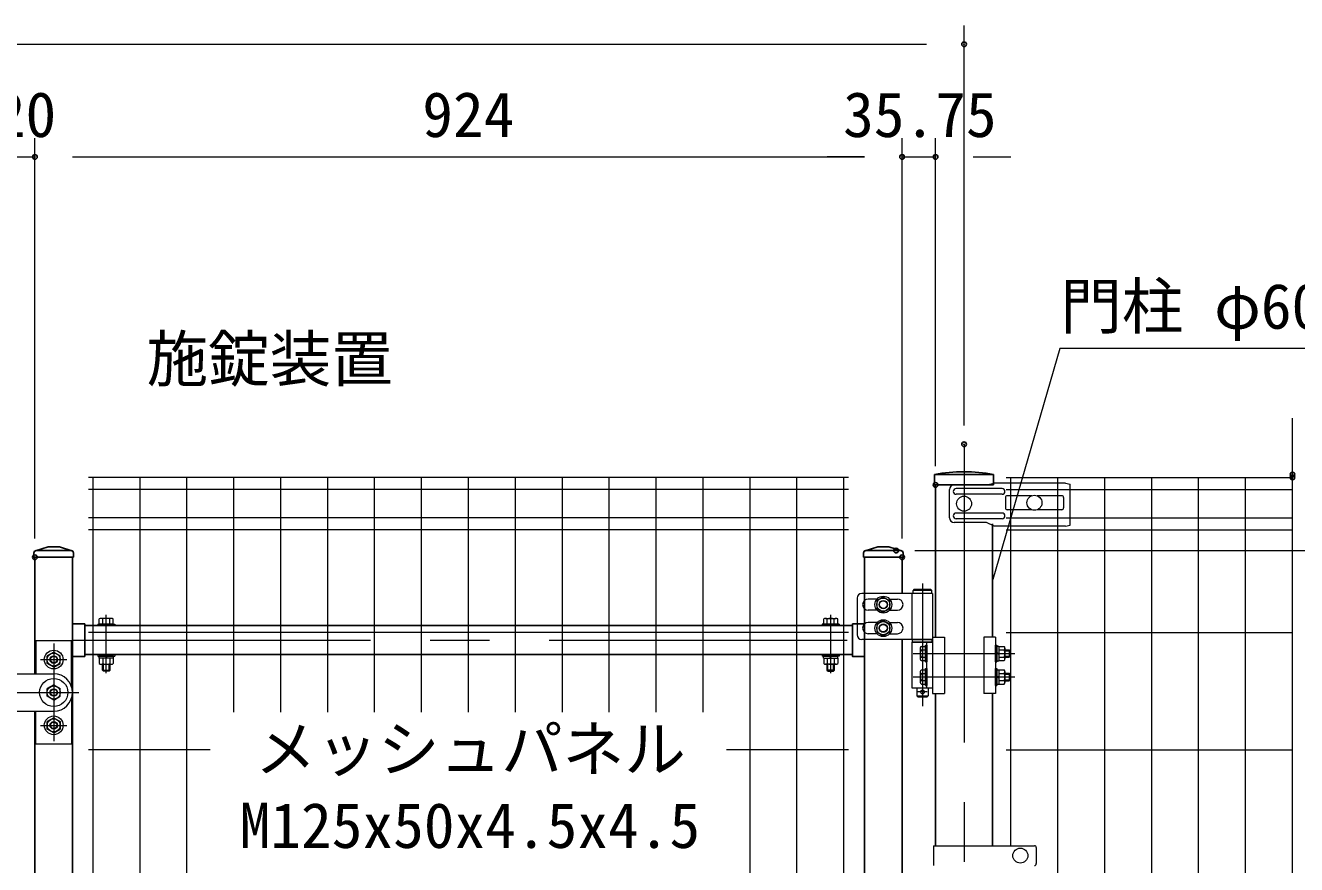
# Model space of a CAD drawing. Units: millimetres, scale not verified. Extents: x -4200 to 4200, y -2970 to 2970.
# Drawn here: x 1242 to 2596, y 515 to 1409 of the extents above; entities that cross this region are included whole.
import ezdxf
from ezdxf.enums import TextEntityAlignment as Align

# ---------------------------------------------------------------- set-up
doc = ezdxf.new("R2010")
doc.units = ezdxf.units.MM
doc.header["$LTSCALE"] = 10
doc.header["$PDMODE"] = 32
doc.header["$PDSIZE"] = 5
doc.linetypes.add('USER1', pattern=[50.8, 31.75, -6.35, 6.35, -6.35])
for name, color, linetype, lineweight in [('0-0_D-STR1', 1, 'Continuous', 25), ('0-2_D-BMK', 2, 'USER1', 13), ('0-5_D-STR-DIM', 7, 'Continuous', 13), ('0-8_D-STR2', 7, 'Continuous', 13), ('0-9_D-STR3', 3, 'Continuous', 13), ('0-A_D-STR-TXT', 7, 'Continuous', 13)]:
    doc.layers.add(name, color=color, linetype=linetype, lineweight=lineweight)
doc.layers.add('0-7_Defpoints', color=6, linetype='Continuous')
doc.styles.add('ＭＳ ゴシック', font='')
doc.styles.get('ＭＳ ゴシック').set_extended_font_data('MS Gothic')

msp = doc.modelspace()

# ---------------------------------------------------------------- linework, layer by layer
at = {"layer": '0-0_D-STR1'}
for p, q in [((2273.44, 930.69), (2210.54, 930.69)), ((2273.44, 930.69), (2210.54, 930.69)), ((2210.54, 930.69), (2210.54, 919.69)), ((2273.44, 919.69), (2273.44, 930.69)), ((2273.44, 919.69), (2273.44, 930.69)), ((2273.44, 919.69), (2210.54, 919.69)), ((2211.74, 919.69), (2211.74, 757.69)), ((2272.24, 878.3), (2272.24, 757.69)), ((1252.68, 849.58), (1265.99, 853.69)), ((1277.99, 853.69), (1265.99, 853.69)), ((1291.3, 849.58), (1277.99, 853.69)), ((2136.68, 849.58), (2149.99, 853.69)), ((2161.99, 853.69), (2149.99, 853.69)), ((2175.3, 849.58), (2161.99, 853.69)), ((1250.99, 847.29), (1250.99, 842.69)), ((1292.99, 842.69), (1250.99, 842.69)), ((1251.99, 842.69), (1251.99, 718.68)), ((1251.99, 842.69), (1291.99, 842.69)), ((1290.59, 849.69), (1253.39, 849.69)), ((1291.99, 842.69), (1291.99, -242.31)), ((1292.99, 847.29), (1292.99, 842.69)), ((2134.99, 847.29), (2134.99, 842.69)), ((2176.99, 842.69), (2134.99, 842.69)), ((2135.99, 842.69), (2135.99, -242.31)), ((2135.99, 842.69), (2175.99, 842.69)), ((2174.59, 849.69), (2137.39, 849.69)), ((2175.99, 842.69), (2175.99, 804.19)), ((2176.99, 847.29), (2176.99, 842.69)), ((1291.99, 771.89), (1304.99, 771.89)), ((1304.99, 771.89), (1304.99, 736.99)), ((2122.99, 769.94), (1304.99, 769.94)), ((2135.99, 771.89), (2122.99, 771.89)), ((2175.99, 755.19), (2175.99, -7.31)), ((1304.99, 736.99), (1291.99, 736.99)), ((2122.99, 738.94), (1304.99, 738.94)), ((2211.74, 697.69), (2211.74, 535.44)), ((2272.24, 697.69), (2272.24, 535.44)), ((1251.99, 678.68), (1251.99, -242.31))]:
    msp.add_line(p, q, dxfattribs=at)
msp.add_lwpolyline([(2122.99, 771.89), (2122.99, 736.99), (2135.99, 736.99)], dxfattribs=at)
for centre, radius, start, end in [((2241.99, 771.26), 162.5, 78.84081, 101.15919), ((2241.99, 771.26), 162.5, 78.84081, 101.15919), ((1253.39, 847.29), 2.4, 90, 180), ((1290.59, 847.29), 2.4, 0, 90), ((2137.39, 847.29), 2.4, 90, 180), ((2174.59, 847.29), 2.4, 0, 90)]:
    msp.add_arc(centre, radius, start, end, dxfattribs=at)
at = {"layer": '0-2_D-BMK'}
for p, q in [((2241.99, 962.92), (2241.99, -532.89)), ((2197.67, 814.72), (2197.67, 684.24)), ((1327.99, 719.09), (1327.99, 781.18)), ((2099.99, 719.09), (2099.99, 781.18)), ((1271.99, 750.68), (1271.99, 646.69)), ((1291.99, 754.44), (2135.99, 754.44)), ((1257.87, 733.69), (1286.11, 733.69)), ((2187.87, 740.19), (2296.07, 740.19)), ((2187.87, 715.19), (2296.07, 715.19)), ((1177.78, 698.68), (1298.83, 698.68)), ((2202.67, 699.19), (2192.67, 699.19)), ((1257.87, 663.68), (1286.11, 663.68))]:
    msp.add_line(p, q, dxfattribs=at)
at = {"layer": '0-5_D-STR-DIM'}
for p, q in [((2241.99, 982.92), (2241.99, 1408.93)), ((281.99, 1388.93), (2201.99, 1388.93)), ((1251.99, 862.69), (1251.99, 1288.93)), ((1251.99, 862.69), (1251.99, 1288.93)), ((2175.99, 862.69), (2175.99, 1288.93)), ((2175.99, 862.69), (2175.99, 1288.93)), ((2211.74, 939.69), (2211.74, 1288.93)), ((1231.99, 1268.93), (1251.99, 1268.93)), ((1291.99, 1268.93), (2135.99, 1268.93)), ((1291.99, 1268.93), (1331.99, 1268.93)), ((2135.99, 1268.93), (2095.99, 1268.93)), ((2175.99, 1268.93), (2211.74, 1268.93)), ((2251.74, 1268.93), (2291.74, 1268.93)), ((2189.66, 849.69), (2770.95, 849.69))]:
    msp.add_line(p, q, dxfattribs=at)
at = {"layer": '0-7_Defpoints'}
for p in [(2241.99, 1388.93), (1251.99, 1268.93), (2175.99, 1268.93), (2211.74, 1268.93), (2241.99, 962.92), (2211.74, 919.69), (2591.99, 930.69), (2591.99, 927.69), (1251.99, 842.69), (2169.66, 849.69), (2175.99, 842.69), (2175.99, 842.69)]:
    msp.add_point(p, dxfattribs=at)
at = {"layer": '0-8_D-STR2'}
for p, q in [((2591.99, 368.34), (2591.99, 990.69)), ((2118.99, 927.69), (1308.99, 927.69)), ((1313.99, -242.31), (1313.99, 927.69)), ((1363.99, -242.31), (1363.99, 927.69)), ((1413.99, -242.31), (1413.99, 927.69)), ((1463.99, 677.69), (1463.99, 927.69)), ((1513.99, 677.69), (1513.99, 927.69)), ((1563.99, 677.69), (1563.99, 927.69)), ((1613.99, 677.69), (1613.99, 927.69)), ((1663.99, 677.69), (1663.99, 927.69)), ((1713.99, 677.69), (1713.99, 927.69)), ((1763.99, 677.69), (1763.99, 927.69)), ((1813.99, 677.69), (1813.99, 927.69)), ((1863.99, 677.69), (1863.99, 927.69)), ((1913.99, 677.69), (1913.99, 927.69)), ((1963.99, 677.69), (1963.99, 927.69)), ((2013.99, -242.31), (2013.99, 927.69)), ((2063.99, -242.31), (2063.99, 927.69)), ((2113.99, -242.31), (2113.99, 927.69)), ((2286.99, 927.69), (2591.99, 927.69)), ((2291.99, 535.44), (2291.99, 927.69)), ((2341.99, -242.31), (2341.99, 927.69)), ((2391.99, -242.31), (2391.99, 927.69)), ((2441.99, -242.31), (2441.99, 927.69)), ((2491.99, -242.31), (2491.99, 927.69)), ((2541.99, -242.31), (2541.99, 927.69)), ((2118.99, 914.81), (1308.99, 914.81)), ((2286.99, 914.81), (2591.99, 914.81)), ((2118.99, 884.56), (1308.99, 884.56)), ((2286.99, 884.56), (2591.99, 884.56)), ((2118.99, 871.69), (1308.99, 871.69)), ((2286.99, 871.69), (2591.99, 871.69)), ((2118.99, 762.69), (1308.99, 762.69)), ((2286.99, 762.69), (2591.99, 762.69)), ((1438.74, 637.69), (1308.99, 637.69)), ((2118.99, 637.69), (1988.74, 637.69)), ((2286.99, 637.69), (2591.99, 637.69))]:
    msp.add_line(p, q, dxfattribs=at)
at = {"layer": '0-9_D-STR3'}
for p, q in [((2265.97, 919.76), (2274.12, 921.49)), ((2349.99, 921.49), (2274.12, 921.49)), ((2349.99, 921.49), (2354.99, 920.49)), ((2226.5, 884.69), (2226.5, 914.69)), ((2265.97, 919.69), (2231.5, 919.69)), ((2282.58, 915.69), (2233.58, 915.69)), ((2282.58, 909.69), (2233.58, 909.69)), ((2314.21, 908.19), (2288.11, 908.19)), ((2346.11, 908.19), (2319.77, 908.19)), ((2354.99, 876.69), (2354.99, 920.49)), ((2286.11, 906.19), (2286.11, 895.19)), ((2348.11, 906.19), (2348.11, 895.19)), ((2282.58, 889.69), (2233.58, 889.69)), ((2282.58, 883.69), (2233.58, 883.69)), ((2314.21, 893.19), (2288.11, 893.19)), ((2346.11, 893.19), (2319.77, 893.19)), ((2265.97, 879.69), (2231.5, 879.69)), ((2274.12, 875.69), (2265.97, 879.69)), ((2349.99, 875.69), (2274.12, 875.69)), ((2349.99, 875.69), (2354.99, 876.69)), ((2127.96, 799.19), (2127.96, 760.19)), ((2186.82, 804.19), (2132.96, 804.19)), ((2186.82, 755.19), (2186.82, 804.19)), ((2208.52, 804.19), (2186.82, 804.19)), ((2188.67, 808.19), (2187.67, 807.19)), ((2207.67, 807.19), (2187.67, 807.19)), ((2187.67, 804.19), (2187.67, 807.19)), ((2207.67, 804.19), (2187.67, 804.19)), ((2206.67, 808.19), (2188.67, 808.19)), ((2206.67, 808.19), (2207.67, 807.19)), ((2207.67, 804.19), (2207.67, 807.19)), ((2208.52, 804.19), (2208.52, 697.69)), ((2149.28, 798.19), (2139.96, 798.19)), ((2149.28, 786.19), (2139.96, 786.19)), ((2162.7, 798.19), (2170.96, 798.19)), ((2162.7, 786.19), (2170.96, 786.19)), ((1320.49, 771.54), (1320.49, 776.99)), ((1333.62, 777.54), (1322.37, 777.54)), ((1324.24, 771.54), (1324.24, 776.99)), ((1331.74, 771.54), (1331.74, 776.99)), ((1335.49, 771.54), (1335.49, 776.99)), ((2092.49, 771.54), (2092.49, 776.99)), ((2094.36, 777.54), (2105.61, 777.54)), ((2096.24, 771.54), (2096.24, 776.99)), ((2103.74, 771.54), (2103.74, 776.99)), ((2107.49, 771.54), (2107.49, 776.99)), ((2149.28, 773.19), (2139.96, 773.19)), ((2162.7, 773.19), (2170.96, 773.19)), ((1318.99, 771.54), (1318.99, 769.94)), ((1318.99, 771.54), (1336.99, 771.54)), ((1318.99, 769.94), (1336.99, 769.94)), ((1335.49, 771.54), (1320.49, 771.54)), ((1336.99, 771.54), (1336.99, 769.94)), ((2090.99, 771.54), (2090.99, 769.94)), ((2108.99, 771.54), (2090.99, 771.54)), ((2108.99, 769.94), (2090.99, 769.94)), ((2092.49, 771.54), (2107.49, 771.54)), ((2108.99, 771.54), (2108.99, 769.94)), ((2149.28, 761.19), (2139.96, 761.19)), ((2162.7, 761.19), (2170.96, 761.19)), ((1290.99, 753.68), (1252.99, 753.68)), ((1252.99, 753.68), (1252.99, 718.69)), ((1290.99, 704.93), (1290.99, 753.68)), ((2186.82, 755.19), (2132.96, 755.19)), ((2208.52, 755.19), (2186.82, 755.19)), ((2208.52, 755.19), (2186.82, 755.19)), ((2186.82, 703.19), (2186.82, 752.19)), ((2186.82, 752.19), (2208.52, 752.19)), ((2187.17, 752.19), (2187.17, 755.19)), ((2187.17, 755.19), (2208.17, 755.19)), ((2208.17, 752.19), (2187.17, 752.19)), ((2195.42, 745.81), (2195.42, 734.56)), ((2196.5, 747.69), (2200.92, 747.69)), ((2200.92, 731.19), (2200.92, 749.19)), ((2200.92, 747.69), (2200.92, 732.69)), ((2202.52, 703.19), (2202.52, 752.19)), ((2208.17, 752.19), (2208.17, 755.19)), ((2208.52, 757.69), (2221.02, 757.69)), ((2221.02, 757.69), (2221.02, 697.69)), ((2262.94, 757.69), (2262.94, 697.69)), ((2275.44, 757.69), (2262.94, 757.69)), ((2275.44, 757.69), (2275.44, 697.69)), ((2275.44, 749.19), (2277.04, 749.19)), ((2275.44, 731.19), (2275.44, 749.19)), ((2277.04, 749.19), (2277.04, 731.19)), ((2277.04, 747.89), (2277.04, 732.49)), ((2279.04, 747.69), (2284.84, 747.69)), ((2279.04, 747.69), (2279.04, 732.69)), ((2285.54, 745.96), (2285.54, 734.42)), ((1271.99, 741.77), (1264.99, 737.73)), ((1264.99, 729.64), (1264.99, 737.73)), ((1271.99, 741.77), (1278.99, 737.73)), ((1278.99, 729.64), (1278.99, 737.73)), ((1318.99, 738.94), (1318.99, 737.34)), ((1318.99, 738.94), (1336.99, 738.94)), ((1318.99, 737.34), (1336.99, 737.34)), ((1320.49, 735.33), (1320.49, 729.39)), ((1324.24, 735.33), (1324.24, 729.39)), ((1328.37, 735.34), (1327.21, 737.34)), ((1329.06, 735.34), (1327.91, 737.34)), ((1331.74, 735.33), (1331.74, 729.39)), ((1335.49, 735.33), (1335.49, 729.39)), ((1336.99, 738.94), (1336.99, 737.34)), ((2090.99, 738.94), (2090.99, 737.34)), ((2108.99, 738.94), (2090.99, 738.94)), ((2108.99, 737.34), (2090.99, 737.34)), ((2092.49, 735.33), (2092.49, 729.39)), ((2096.24, 735.33), (2096.24, 729.39)), ((2098.92, 735.34), (2100.08, 737.34)), ((2099.61, 735.34), (2100.77, 737.34)), ((2103.74, 735.33), (2103.74, 729.39)), ((2107.49, 735.33), (2107.49, 729.39)), ((2108.99, 738.94), (2108.99, 737.34)), ((2196.5, 743.94), (2200.92, 743.94)), ((2196.5, 736.43), (2200.92, 736.43)), ((2196.5, 732.69), (2200.92, 732.69)), ((2277.04, 741.25), (2279.04, 740.1)), ((2277.04, 740.56), (2279.04, 739.41)), ((2277.04, 732.49), (2279.04, 732.49)), ((2279.04, 743.94), (2284.84, 743.94)), ((2279.04, 736.44), (2284.84, 736.44)), ((2279.04, 732.69), (2284.84, 732.69)), ((2285.54, 744.19), (2289.92, 744.19)), ((2285.54, 737.19), (2290.92, 737.19)), ((2285.54, 736.19), (2289.92, 736.19)), ((2289.92, 744.19), (2290.92, 743.19)), ((1208.99, 718.69), (1271.99, 718.68)), ((1271.99, 725.6), (1264.99, 729.64)), ((1271.99, 725.6), (1278.99, 729.64)), ((1322.37, 728.83), (1333.62, 728.83)), ((1323.99, 722.53), (1323.99, 728.83)), ((1323.99, 722.53), (1324.99, 721.53)), ((1323.99, 722.53), (1331.99, 722.53)), ((1324.99, 721.53), (1324.99, 728.83)), ((1330.99, 721.53), (1324.99, 721.53)), ((1330.99, 721.53), (1330.99, 728.83)), ((1330.99, 721.53), (1331.99, 722.53)), ((1331.99, 722.53), (1331.99, 728.83)), ((2105.61, 728.83), (2094.36, 728.83)), ((2095.99, 722.53), (2095.99, 728.83)), ((2096.99, 721.53), (2095.99, 722.53)), ((2103.99, 722.53), (2095.99, 722.53)), ((2096.99, 721.53), (2096.99, 728.83)), ((2096.99, 721.53), (2102.99, 721.53)), ((2102.99, 721.53), (2102.99, 728.83)), ((2103.99, 722.53), (2102.99, 721.53)), ((2103.99, 722.53), (2103.99, 728.83)), ((2195.42, 720.81), (2195.42, 709.56)), ((2196.5, 722.69), (2200.92, 722.69)), ((2196.5, 718.94), (2200.92, 718.94)), ((2200.92, 731.19), (2202.52, 731.19)), ((2200.92, 706.19), (2200.92, 724.19)), ((2200.92, 722.69), (2200.92, 707.69)), ((2275.44, 731.19), (2277.04, 731.19)), ((2275.44, 724.19), (2277.04, 724.19)), ((2275.44, 706.19), (2275.44, 724.19)), ((2277.04, 724.19), (2277.04, 706.19)), ((2277.04, 722.89), (2277.04, 707.49)), ((2279.04, 722.69), (2284.84, 722.69)), ((2279.04, 722.69), (2279.04, 707.69)), ((2279.04, 718.94), (2284.84, 718.94)), ((2285.54, 720.96), (2285.54, 709.42)), ((2285.54, 719.19), (2289.92, 719.19)), ((2289.92, 719.19), (2290.92, 718.19)), ((1271.99, 706.77), (1264.99, 702.73)), ((1271.99, 706.77), (1278.99, 702.73)), ((1290.99, 704.93), (1290.99, 704.93)), ((2196.5, 711.43), (2200.92, 711.43)), ((2196.5, 707.69), (2200.92, 707.69)), ((2200.92, 706.19), (2202.52, 706.19)), ((2275.44, 706.19), (2277.04, 706.19)), ((2277.04, 716.25), (2279.04, 715.1)), ((2277.04, 715.56), (2279.04, 714.41)), ((2277.04, 707.49), (2279.04, 707.49)), ((2279.04, 711.44), (2284.84, 711.44)), ((2279.04, 707.69), (2284.84, 707.69)), ((2285.54, 712.19), (2290.92, 712.19)), ((2285.54, 711.19), (2289.92, 711.19)), ((1264.99, 694.64), (1264.99, 702.73)), ((1271.99, 690.6), (1264.99, 694.64)), ((1271.99, 690.6), (1278.99, 694.64)), ((1278.99, 694.64), (1278.99, 702.73)), ((1290.99, 692.44), (1290.99, 643.69)), ((2208.52, 703.19), (2186.82, 703.19)), ((2191.67, 703.19), (2191.67, 695.19)), ((2191.67, 695.19), (2192.67, 694.19)), ((2191.67, 695.19), (2203.67, 695.19)), ((2192.67, 694.19), (2202.67, 694.19)), ((2202.67, 694.19), (2203.67, 695.19)), ((2203.67, 703.19), (2203.67, 695.19)), ((2208.52, 697.69), (2221.02, 697.69)), ((2275.44, 697.69), (2262.94, 697.69)), ((1230.99, 678.68), (1271.99, 678.68)), ((1252.99, 643.69), (1252.99, 678.68)), ((1271.99, 671.77), (1264.99, 667.73)), ((1271.99, 671.77), (1264.99, 667.73)), ((1264.99, 667.73), (1264.99, 659.64)), ((1264.99, 659.64), (1264.99, 667.73)), ((1271.99, 671.77), (1278.99, 667.73)), ((1271.99, 671.77), (1278.99, 667.73)), ((1278.99, 667.73), (1278.99, 659.64)), ((1278.99, 659.64), (1278.99, 667.73)), ((1271.99, 655.6), (1264.99, 659.64)), ((1271.99, 655.6), (1264.99, 659.64)), ((1271.99, 655.6), (1278.99, 659.64)), ((1271.99, 655.6), (1278.99, 659.64)), ((1290.99, 643.69), (1252.99, 643.69)), ((2209.44, 535.44), (2316.98, 535.44)), ((2209.44, 535.44), (2209.44, 514.44)), ((2318.98, 533.44), (2318.98, 516.44))]:
    msp.add_line(p, q, dxfattribs=at)
for points in [[(2155.99, 800.29), (2148.98, 796.24), (2148.98, 788.14), (2155.99, 784.09), (2163.01, 788.14), (2163.01, 796.24)], [(2155.99, 775.29), (2148.98, 771.24), (2148.98, 763.14), (2155.99, 759.09), (2163.01, 763.14), (2163.01, 771.24)]]:
    msp.add_lwpolyline(points, close=True, dxfattribs=at)
for points in [[(2200.92, 749.19), (2202.52, 749.19), (2202.52, 731.19)], [(2277.04, 747.89), (2279.04, 747.89), (2279.04, 732.49)], [(1335.69, 735.33), (1320.29, 735.34), (1320.29, 737.34)], [(1335.69, 735.34), (1335.69, 737.33), (1320.29, 737.34)], [(2092.29, 735.33), (2107.69, 735.34), (2107.69, 737.34)], [(2092.29, 735.34), (2092.29, 737.33), (2107.69, 737.34)], [(2285.54, 743.19), (2290.92, 743.19), (2290.92, 737.19)], [(2289.92, 744.19), (2289.92, 736.19), (2290.92, 737.19)], [(2200.92, 724.19), (2202.52, 724.19), (2202.52, 706.19)], [(2277.04, 722.89), (2279.04, 722.89), (2279.04, 707.49)], [(2285.54, 718.19), (2290.92, 718.19), (2290.92, 712.19)], [(2289.92, 719.19), (2289.92, 711.19), (2290.92, 712.19)]]:
    msp.add_lwpolyline(points, dxfattribs=at)
for centre, radius in [((2241.99, 899.69), 8), ((2316.99, 900.69), 8), ((2155.99, 792.19), 9), ((2155.99, 792.19), 9), ((2155.99, 792.19), 7.03), ((2155.99, 792.19), 4.5), ((2155.99, 792.19), 4), ((2155.99, 792.19), 4), ((2155.99, 767.19), 9), ((2155.99, 767.19), 9), ((2155.99, 767.19), 7.03), ((2155.99, 767.19), 4.5), ((2155.99, 767.19), 4), ((2155.99, 767.19), 4), ((1271.99, 733.69), 10), ((1271.99, 733.69), 7), ((1271.99, 733.69), 4), ((1271.99, 733.69), 3.5), ((1271.99, 698.68), 15), ((1271.99, 698.68), 7), ((1271.99, 698.68), 4), ((1271.99, 698.68), 3.5), ((2197.67, 699.19), 2), ((1271.99, 663.68), 10), ((1271.99, 663.68), 10), ((1271.99, 663.68), 7), ((1271.99, 663.68), 7), ((1271.99, 663.68), 4), ((1271.99, 663.68), 4), ((1271.99, 663.68), 3.5), ((1271.99, 663.68), 3.5), ((2301.99, 524.94), 8)]:
    msp.add_circle(centre, radius, dxfattribs=at)
for centre, radius, start, end in [((2231.5, 914.69), 5, 90, 180), ((2233.58, 912.69), 3, 90, 270), ((2282.58, 912.69), 3, 270, 90), ((2288.11, 906.19), 2, 90, 180), ((2346.11, 906.19), 2, 0, 90), ((2288.11, 895.19), 2, 180, 270), ((2346.11, 895.19), 2, 270, 0), ((2231.5, 884.69), 5, 180, 270), ((2233.58, 886.69), 3, 90, 270), ((2282.58, 886.69), 3, 270, 90), ((2132.96, 799.19), 5, 90, 180), ((2139.96, 792.19), 6, 90, 270), ((2170.96, 792.19), 6, 270, 90), ((1322.37, 774.08), 3.46, 57.13278, 122.86722), ((1327.99, 764.55), 12.99, 73.22135, 106.77865), ((1333.62, 774.08), 3.46, 57.13278, 122.86722), ((2094.36, 774.08), 3.46, 57.13278, 122.86722), ((2099.99, 764.55), 12.99, 73.22135, 106.77865), ((2105.61, 774.08), 3.46, 57.13278, 122.86722), ((2139.96, 767.19), 6, 90, 270), ((2170.96, 767.19), 6, 270, 90), ((2132.96, 760.19), 5, 180, 270), ((2197.58, 745.81), 2.16, 120, 240), ((2282.7, 745.81), 2.85, 318.83491, 41.16509), ((2202.5, 740.19), 7.08, 147.93138, 212.06862), ((2197.58, 734.56), 2.16, 120, 240), ((2275.15, 740.19), 10.39, 338.85295, 21.14705), ((2282.7, 734.56), 2.85, 318.86505, 41.13495), ((1271.99, 698.68), 20, 270, 89.99983), ((1322.37, 732.29), 3.46, 237.13278, 302.86722), ((1327.99, 741.83), 12.99, 253.22135, 286.77865), ((1333.62, 732.29), 3.46, 237.13278, 302.86722), ((2094.36, 732.29), 3.46, 237.13278, 302.86722), ((2099.99, 741.83), 12.99, 253.22135, 286.77865), ((2105.61, 732.29), 3.46, 237.13278, 302.86722), ((2197.58, 720.81), 2.16, 120, 240), ((2202.5, 715.19), 7.08, 147.93138, 212.06862), ((2282.7, 720.81), 2.85, 318.83491, 41.16509), ((2275.15, 715.19), 10.39, 338.85295, 21.14705), ((2197.58, 709.56), 2.16, 120, 240), ((2282.7, 709.56), 2.85, 318.86505, 41.13495), ((2316.98, 533.44), 2, 0, 90), ((2316.98, 516.44), 2, 270, 0)]:
    msp.add_arc(centre, radius, start, end, dxfattribs=at)
at = {"layer": '0-A_D-STR-TXT'}
msp.add_lwpolyline([(2836.52, 1064.78), (2343.95, 1064.78), (2272.8, 819.07)], dxfattribs=at)

# ---------------------------------------------------------------- texts
at = {"layer": '0-5_D-STR-DIM', "style": 'ＭＳ ゴシック'}
for s, p in [('20', (1209.24, 1275.67)), ('924', (1664.74, 1275.67)), ('35.75', (2113.14, 1275.67))]:
    msp.add_text(s, height=48.09, dxfattribs=at).set_placement(p, align=Align.BOTTOM_LEFT)
at = {"layer": '0-A_D-STR-TXT', "style": 'ＭＳ ゴシック'}
for s, p in [('門柱 φ60.5x2.3', (2344.63, 1071.52)), ('施錠装置', (1370.93, 1015.49)), ('メッシュパネル', (1486.33, 600.08)), ('M125x50x4.5x4.5', (1470.09, 518.69))]:
    msp.add_text(s, height=48.09, dxfattribs=at).set_placement(p, align=Align.BOTTOM_LEFT)

doc.saveas('drawing.dxf')
